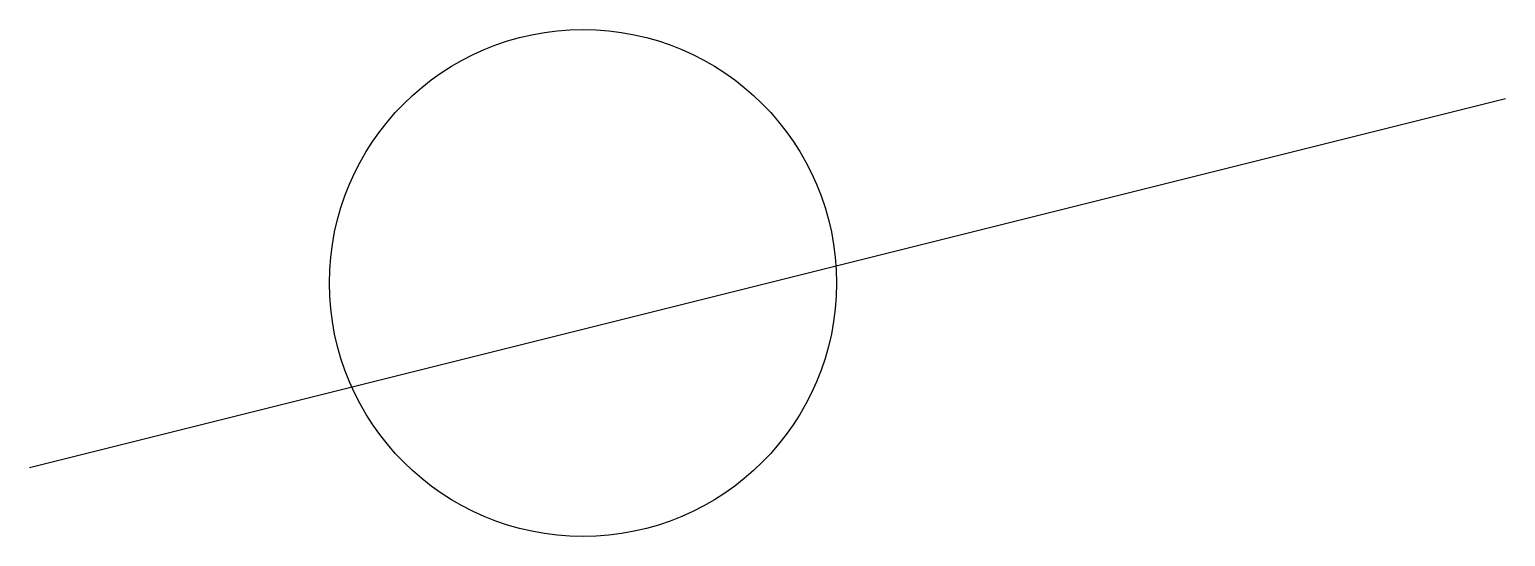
# Model space of a CAD drawing. Extents: x 860 to 1100, y 109 to 191.
import ezdxf

# ---------------------------------------------------------------- set-up
doc = ezdxf.new("R2010")
doc.units = 0

msp = doc.modelspace()

# ---------------------------------------------------------------- linework, layer by layer
msp.add_line((860, 120), (1100, 180))
msp.add_circle((950, 150), 41.23)

doc.saveas('drawing.dxf')
